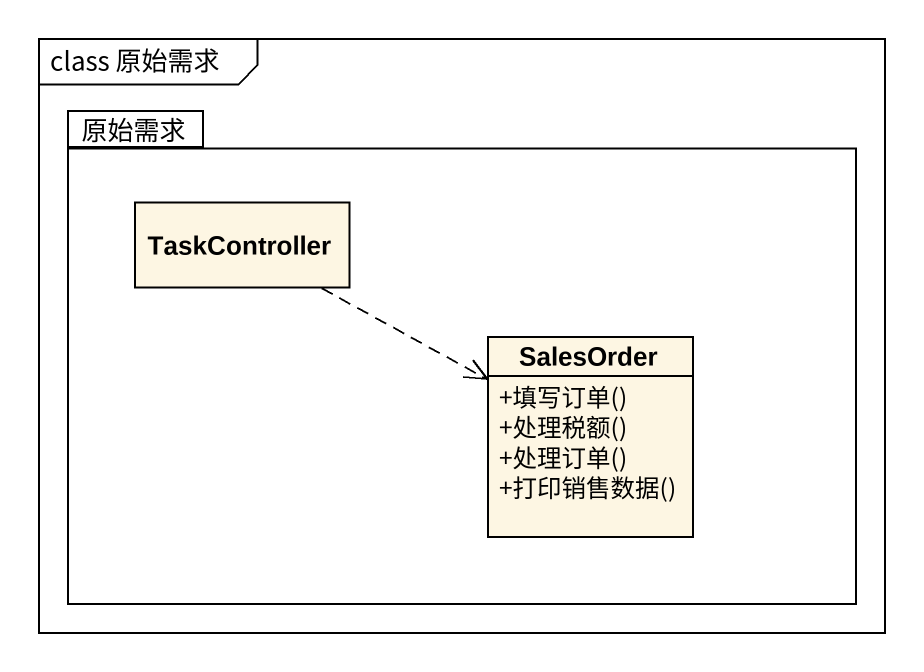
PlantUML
@startuml
mainframe class 原始需求
hide circle
hide empty members
skinparam classAttributeIconSize 0
package 原始需求 {
  class TaskController
  class SalesOrder {
    +填写订单()
    +处理税额()
    +处理订单()
    +打印销售数据()
  }
}
TaskController .right.> SalesOrder
@enduml
